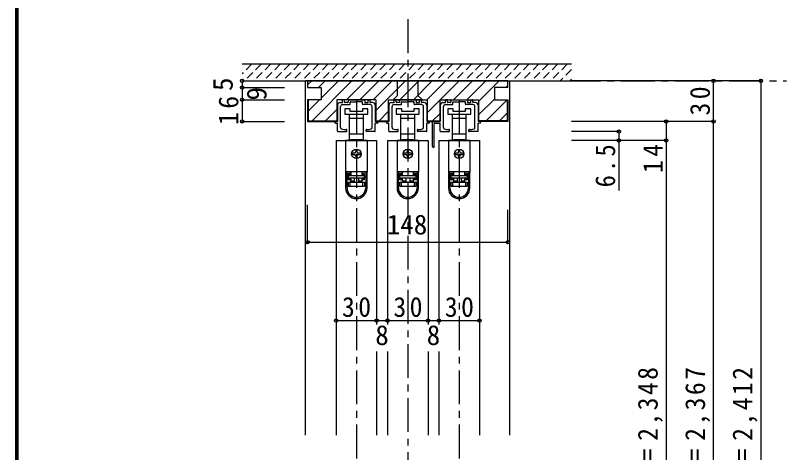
# Model space of a CAD drawing. Units: millimetres at full size, sheet at 1:5. Extents: x -973 to 977, y -718 to 696.
# Drawn here: x -973 to -403, y -323 to 0 of the extents above; entities that cross this region are included whole.
import ezdxf
from ezdxf.enums import TextEntityAlignment as Align

# ---------------------------------------------------------------- set-up
doc = ezdxf.new("R2010")
doc.units = ezdxf.units.MM
doc.header["$LTSCALE"] = 5
doc.header["$PDMODE"] = 32
doc.header["$PDSIZE"] = 2.5
doc.linetypes.add('CHAIN1', pattern=[8, 5, -1, 1, -1])
doc.linetypes.add('DASHED1', pattern=[1.8, 1.2, -0.6])
for name, color, linetype in [('0-1_通り芯', 4, 'CHAIN1'), ('0-3_仕上げ', 2, 'Continuous'), ('0-4_枠', 3, 'Continuous'), ('0-6_扉', 6, 'Continuous'), ('0-7_金物', 7, 'Continuous'), ('0-B_寸法', 7, 'Continuous'), ('0-C_ハッチ', 4, 'Continuous'), ('F-1_枠', 6, 'Continuous')]:
    doc.layers.add(name, color=color, linetype=linetype)
doc.styles.add('ＭＳ ゴシック', font='')
doc.styles.get('ＭＳ ゴシック').set_extended_font_data('MS Gothic')

# ---------------------------------------------------------------- blocks, each defined once
blk = doc.blocks.new('下荷重(戸車)')
at = {"layer": '0-7_金物'}
for p, q in [((8.5, 37.107), (4.5, 37.107)), ((-5.25, 30.107), (0, 30.107)), ((0, 30.107), (5.25, 30.107)), ((5.25, 30.107), (5.25, 33.107)), ((5.25, 18.507), (5.25, 30.107)), ((0, 18.507), (-5.25, 18.507)), ((-5.25, 18.507), (-5.25, 14.107)), ((5.25, 18.507), (0, 18.507)), ((5.25, 14.107), (5.25, 18.507)), ((7.9, 13.807), (-7.9, 13.807)), ((-7.9, 13.807), (-7.9, -9.493)), ((-5.25, 14.107), (-4, 14.107)), ((-4, 14.107), (-4, 13.807)), ((4, 14.107), (-4, 14.107)), ((4, 14.107), (5.25, 14.107)), ((4, 13.807), (4, 14.107)), ((7.9, 13.807), (7.9, -9.493)), ((-0.5, 6.307), (-0.5, 5.307)), ((0.5, 5.307), (0.5, 6.307)), ((-1.5, 4.307), (-2.5, 4.307)), ((-2.5, 3.307), (-1.5, 3.307)), ((-0.5, 2.307), (-0.5, 1.307)), ((0.5, 1.307), (0.5, 2.307)), ((2.5, 4.307), (1.5, 4.307)), ((1.5, 3.307), (2.5, 3.307)), ((7.9, -9.493), (-7.9, -9.493)), ((-7.9, -9.493), (-7.9, -9.593)), ((-6.9, -9.593), (-7.9, -9.593)), ((-7.9, -9.593), (-7.9, -21.293)), ((-4.2, -9.593), (-6.9, -9.593)), ((-6.9, -21.293), (-6.9, -9.593)), ((-6.1, -10.593), (-6.1, -15.293)), ((-6.1, -10.593), (-4.2, -10.593)), ((-4.9, -9.593), (-4.9, -9.493)), ((-4.2, -9.593), (-4.2, -10.593)), ((-4, -11.693), (-4, -9.493)), ((4, -9.493), (4, -11.693)), ((6.9, -9.593), (4.2, -9.593)), ((4.2, -10.593), (4.2, -9.593)), ((4.2, -11.593), (4.2, -10.593)), ((4.2, -10.593), (6.1, -10.593)), ((4.9, -9.493), (4.9, -9.593)), ((6.1, -15.293), (6.1, -10.593)), ((6.9, -9.593), (6.9, -21.293)), ((7.9, -9.593), (6.9, -9.593)), ((7.9, -9.493), (7.9, -9.593)), ((7.9, -21.293), (7.9, -9.593)), ((-6.1, -14.293), (-4.2, -14.293)), ((-4.2, -15.293), (-6.1, -15.293)), ((-5.9, -11.693), (-5.9, -12.193)), ((-4, -11.693), (-5.9, -11.693)), ((-5.9, -12.193), (5.9, -12.193)), ((-5.9, -14.193), (-5.9, -12.193)), ((5.9, -14.193), (-5.9, -14.193)), ((-4.2, -14.293), (-4.2, -15.293)), ((-4.2, -15.293), (-4.2, -17.193)), ((-4, -16.193), (-4, -14.193)), ((-1.5, -14.193), (-1.5, -17.193)), ((1.5, -14.193), (1.5, -17.193)), ((1.5, -16.193), (4, -16.193)), ((5.9, -11.693), (4, -11.693)), ((6.1, -11.593), (4.2, -11.593)), ((6.1, -15.293), (4.2, -15.293)), ((4.2, -17.193), (4.2, -15.293)), ((5.9, -12.193), (5.9, -11.693)), ((5.9, -12.193), (5.9, -14.193)), ((-5.9, -17.193), (-4.9, -17.193)), ((-4.9, -17.193), (4.9, -17.193)), ((-4.9, -17.193), (-4.9, -20.193)), ((4.9, -20.193), (-4.9, -20.193)), ((4.9, -17.193), (5.9, -17.193)), ((5.9, -17.193), (5.9, -20.193))]:
    blk.add_line(p, q, dxfattribs=at)
for points in [[(-8.5, 33.107), (0, 33.107), (8.5, 33.107), (8.5, 37.107)], [(4.5, 37.107), (4.5, 35.107), (-4.5, 35.107), (-4.5, 37.107), (-8.5, 37.107), (-8.5, 33.107)], [(-5.25, 33.107), (-5.25, 30.107), (-5.25, 18.507)], [(-4.2, -10.593), (-4.2, -11.593), (-6.1, -11.593)], [(-4, -17.193), (-4, -16.193), (-1.5, -16.193)], [(4, -14.193), (4, -16.193), (4, -17.193)], [(4.2, -15.293), (4.2, -14.293), (6.1, -14.293)], [(-4.9, -20.193), (-5.9, -20.193), (-5.9, -17.193)], [(5.9, -20.193), (4.9, -20.193), (4.9, -17.193)]]:
    blk.add_lwpolyline(points, dxfattribs=at)
blk.add_circle((0, 3.807), 3.5, dxfattribs=at)
for centre, radius, start, end in [((0, 6.307), 0.5, 90, 180), ((0, 6.307), 0.5, 0, 90), ((-2.5, 3.807), 0.5, 90, 180), ((-2.5, 3.807), 0.5, 180, 270), ((-1.5, 5.307), 1, 270, 0), ((-1.5, 2.307), 1, 0, 90), ((0, 1.307), 0.5, 180, 270), ((0, 1.307), 0.5, 270, 0), ((1.5, 5.307), 1, 180, 270), ((1.5, 2.307), 1, 90, 180), ((2.5, 3.807), 0.5, 0, 90), ((2.5, 3.807), 0.5, 270, 0), ((0, -21.293), 7.9, 180, 0), ((0, -21.293), 6.9, 180, 0)]:
    blk.add_arc(centre, radius, start, end, dxfattribs=at)
blk = doc.blocks.new('03')
at = {"layer": '0-B_寸法'}
for p, q in [((-11.079, 7.476), (-9.529, 7.476)), ((-9.229, 7.776), (-9.229, 9.176)), ((-9.229, 5.976), (-4.029, 5.976)), ((-8.029, 9.476), (-8.929, 9.476)), ((-7.729, 7.776), (-7.729, 9.176)), ((-5.529, 7.476), (-7.429, 7.476)), ((-5.229, 9.176), (-5.229, 7.776)), ((-4.929, 9.476), (6.771, 9.476)), ((-3.729, 6.276), (-3.729, 7.676)), ((-3.429, 7.976), (0.621, 7.976)), ((0.921, 8.276), (0.621, 7.976)), ((0.921, 8.276), (1.221, 7.976)), ((5.271, 7.976), (1.221, 7.976)), ((5.571, 6.276), (5.571, 7.676)), ((11.071, 5.976), (5.871, 5.976)), ((7.071, 9.176), (7.071, 7.776)), ((7.371, 7.476), (9.271, 7.476)), ((9.571, 7.776), (9.571, 9.176)), ((9.871, 9.476), (10.771, 9.476)), ((11.071, 7.776), (11.071, 9.176)), ((12.921, 7.476), (11.371, 7.476)), ((-13.079, 5.476), (-13.079, -6.524)), ((-10.679, -11.096), (-10.679, 4.476)), ((12.521, -11.096), (12.521, 4.476)), ((14.921, 5.476), (14.921, -6.524)), ((-18.679, -25.124), (-18.679, -7.024)), ((-18.179, -6.524), (-13.079, -6.524)), ((-17.479, -25.124), (-17.479, -8.224)), ((-16.979, -7.724), (-13.079, -7.724)), ((-13.079, -13.724), (-13.079, -7.724)), ((16.321, -6.524), (14.921, -6.524)), ((16.321, -7.724), (14.921, -7.724)), ((14.921, -13.724), (14.921, -7.724)), ((-12.779, -14.024), (-6.529, -14.024)), ((-6.229, -13.724), (-6.229, -12.649)), ((8.071, -13.724), (8.071, -12.649)), ((14.621, -14.024), (8.371, -14.024))]:
    blk.add_line(p, q, dxfattribs=at)
for centre, radius, start, end in [((-11.079, 5.476), 2, 90, 180), ((-9.229, 4.476), 1.5, 90, 180), ((-9.529, 7.776), 0.3, 270, 0), ((-8.929, 9.176), 0.3, 90, 180), ((-8.029, 9.176), 0.3, 0, 90), ((-7.429, 7.776), 0.3, 180, 270), ((-5.529, 7.776), 0.3, 270, 0), ((-4.929, 9.176), 0.3, 90, 180), ((-4.029, 6.276), 0.3, 270, 0), ((-3.429, 7.676), 0.3, 90, 180), ((5.271, 7.676), 0.3, 0, 90), ((5.871, 6.276), 0.3, 180, 270), ((6.771, 9.176), 0.3, 0, 90), ((7.371, 7.776), 0.3, 180, 270), ((9.271, 7.776), 0.3, 270, 0), ((9.871, 9.176), 0.3, 90, 180), ((10.771, 9.176), 0.3, 0, 90), ((11.371, 7.776), 0.3, 180, 270), ((11.071, 4.476), 1.5, 0, 90), ((12.921, 5.476), 2, 0, 90), ((-18.179, -7.024), 0.5, 90, 180), ((-16.979, -8.224), 0.5, 90, 180), ((-9.679, -11.096), 1, 180, 243.25632), ((11.521, -11.096), 1, 296.74368, 0), ((16.321, -7.124), 0.6, 0, 90), ((16.321, -7.124), 0.6, 270, 0), ((-12.779, -13.724), 0.3, 180, 270), ((-7.879, -7.524), 5, 243.25632, 284.75682), ((-6.529, -12.649), 0.3, 0, 104.75682), ((-6.529, -13.724), 0.3, 270, 0), ((8.371, -12.649), 0.3, 75.24318, 180), ((8.371, -13.724), 0.3, 180, 270), ((9.721, -7.524), 5, 255.24318, 296.74368), ((14.621, -13.724), 0.3, 270, 0), ((-18.079, -25.124), 0.6, 180, 0)]:
    blk.add_arc(centre, radius, start, end, dxfattribs=at)
blk = doc.blocks.new('02')
at = {"layer": '0-B_寸法'}
for p, q in [((-12, 6.623), (-10.45, 6.623)), ((-10.15, 6.923), (-10.15, 8.323)), ((-8.95, 8.623), (-9.85, 8.623)), ((-8.65, 6.923), (-8.65, 8.323)), ((-6.45, 6.623), (-8.35, 6.623)), ((-6.15, 8.323), (-6.15, 6.923)), ((-5.85, 8.623), (5.85, 8.623)), ((-4.65, 5.423), (-4.65, 6.823)), ((-4.35, 7.123), (-0.3, 7.123)), ((0, 7.423), (-0.3, 7.123)), ((0, 7.423), (0.3, 7.123)), ((4.35, 7.123), (0.3, 7.123)), ((4.65, 5.423), (4.65, 6.823)), ((6.15, 8.323), (6.15, 6.923)), ((6.45, 6.623), (8.35, 6.623)), ((8.65, 6.923), (8.65, 8.323)), ((8.95, 8.623), (9.85, 8.623)), ((10.15, 6.923), (10.15, 8.323)), ((12, 6.623), (10.45, 6.623)), ((-14, 4.623), (-14, -7.377)), ((-11.6, -11.949), (-11.6, 3.623)), ((-10.15, 5.123), (-4.95, 5.123)), ((10.15, 5.123), (4.95, 5.123)), ((11.6, -11.949), (11.6, 3.623)), ((14, 4.623), (14, -7.377)), ((-15.4, -7.377), (-14, -7.377)), ((-15.4, -8.577), (-14, -8.577)), ((-14, -14.577), (-14, -8.577)), ((15.4, -7.377), (14, -7.377)), ((15.4, -8.577), (14, -8.577)), ((14, -14.577), (14, -8.577)), ((-13.7, -14.877), (-7.45, -14.877)), ((-7.15, -14.577), (-7.15, -13.502)), ((7.15, -14.577), (7.15, -13.502)), ((13.7, -14.877), (7.45, -14.877))]:
    blk.add_line(p, q, dxfattribs=at)
for centre, radius, start, end in [((-12, 4.623), 2, 90, 180), ((-10.45, 6.923), 0.3, 270, 0), ((-9.85, 8.323), 0.3, 90, 180), ((-8.95, 8.323), 0.3, 0, 90), ((-8.35, 6.923), 0.3, 180, 270), ((-6.45, 6.923), 0.3, 270, 0), ((-5.85, 8.323), 0.3, 90, 180), ((-4.35, 6.823), 0.3, 90, 180), ((4.35, 6.823), 0.3, 0, 90), ((5.85, 8.323), 0.3, 0, 90), ((6.45, 6.923), 0.3, 180, 270), ((8.35, 6.923), 0.3, 270, 0), ((8.95, 8.323), 0.3, 90, 180), ((9.85, 8.323), 0.3, 0, 90), ((10.45, 6.923), 0.3, 180, 270), ((12, 4.623), 2, 0, 90), ((-10.15, 3.623), 1.5, 90, 180), ((-4.95, 5.423), 0.3, 270, 0), ((4.95, 5.423), 0.3, 180, 270), ((10.15, 3.623), 1.5, 0, 90), ((-15.4, -7.977), 0.6, 90, 180), ((-15.4, -7.977), 0.6, 180, 270), ((15.4, -7.977), 0.6, 0, 90), ((15.4, -7.977), 0.6, 270, 0), ((-13.7, -14.577), 0.3, 180, 270), ((-10.6, -11.949), 1, 180, 243.25632), ((-8.8, -8.377), 5, 243.25632, 284.75682), ((-7.45, -13.502), 0.3, 0, 104.75682), ((-7.45, -14.577), 0.3, 270, 0), ((7.45, -13.502), 0.3, 75.24318, 180), ((7.45, -14.577), 0.3, 180, 270), ((8.8, -8.377), 5, 255.24318, 296.74368), ((10.6, -11.949), 1, 296.74368, 0), ((13.7, -14.577), 0.3, 270, 0)]:
    blk.add_arc(centre, radius, start, end, dxfattribs=at)

msp = doc.modelspace()

# ---------------------------------------------------------------- linework, layer by layer
at = {"layer": '0-1_通り芯'}
for p, q in [((-683.347, -2.5), (-683.347, -577.5)), ((-805.847, -48), (-403.347, -48)), ((-721.347, -62), (-721.347, -567.5)), ((-645.347, -62), (-645.347, -567.5))]:
    msp.add_line(p, q, dxfattribs=at)
at = {"layer": '0-3_仕上げ'}
for p, q in [((-735.847, -48), (-751.847, -48)), ((-614.847, -48), (-630.847, -48))]:
    msp.add_line(p, q, dxfattribs=at)
at = {"layer": '0-4_枠', "color": 4}
for p, q in [((-757.347, -48), (-758.847, -48)), ((-758.847, -309.75), (-758.847, -48)), ((-609.347, -48), (-607.847, -48)), ((-607.847, -309.75), (-607.847, -48))]:
    msp.add_line(p, q, dxfattribs=at)
at = {"layer": '0-4_枠'}
for p, q in [((-609.347, -48), (-757.347, -48)), ((-757.347, -48), (-757.347, -53)), ((-691.095, -48), (-691.095, -59.086)), ((-675.595, -59.086), (-675.595, -48)), ((-609.347, -53), (-609.347, -48)), ((-757.347, -53), (-747.347, -53)), ((-747.347, -53), (-747.347, -62)), ((-619.347, -53), (-619.347, -62)), ((-609.347, -53), (-619.347, -53)), ((-757.347, -62), (-757.347, -78)), ((-747.347, -62), (-757.347, -62)), ((-756.847, -62), (-756.847, -77.5)), ((-706.947, -62), (-735.747, -62)), ((-735.747, -62), (-735.747, -78)), ((-706.947, -62), (-706.947, -78)), ((-697.747, -62), (-668.947, -62)), ((-697.747, -62), (-697.747, -78)), ((-691.095, -59.086), (-693.945, -61.8)), ((-693.945, -61.8), (-672.745, -61.8)), ((-693.945, -62), (-693.945, -61.8)), ((-672.745, -61.8), (-675.595, -59.086)), ((-672.745, -61.8), (-672.745, -62)), ((-668.947, -62), (-668.947, -78)), ((-659.747, -62), (-630.947, -62)), ((-659.747, -62), (-659.747, -78)), ((-630.947, -62), (-630.947, -78)), ((-619.347, -62), (-609.347, -62)), ((-609.847, -62), (-609.847, -77.5)), ((-609.347, -62), (-609.347, -78)), ((-757.347, -78), (-735.747, -78)), ((-756.847, -77.5), (-735.747, -77.5)), ((-706.947, -77.5), (-697.747, -77.5)), ((-706.947, -78), (-697.747, -78)), ((-668.947, -77.5), (-659.747, -77.5)), ((-668.947, -78), (-659.747, -78)), ((-609.847, -77.5), (-630.947, -77.5)), ((-609.347, -78), (-630.947, -78))]:
    msp.add_line(p, q, dxfattribs=at)
at = {"layer": '0-6_扉'}
for p, q in [((-736.347, -92), (-736.347, -309.75)), ((-698.347, -92), (-698.347, -228.151)), ((-660.347, -92), (-630.347, -92)), ((-660.347, -92), (-660.347, -228.151)), ((-630.347, -92), (-630.347, -309.75)), ((-706.347, -248.151), (-706.347, -309.75)), ((-698.347, -248.151), (-698.347, -309.75)), ((-668.347, -248.151), (-668.347, -309.75)), ((-660.347, -248.151), (-660.347, -309.75))]:
    msp.add_line(p, q, dxfattribs=at)
for points in [[(-736.347, -92), (-706.347, -92), (-706.347, -228.151)], [(-698.347, -92), (-668.347, -92), (-668.347, -228.151)]]:
    msp.add_lwpolyline(points, dxfattribs=at)
at = {"layer": '0-B_寸法', "color": 4, "linetype": 'DASHED1'}
for p, q in [((-798.636, -35.5), (-805.847, -42.711)), ((-791.565, -35.5), (-804.065, -48)), ((-784.494, -35.5), (-796.994, -48)), ((-777.423, -35.5), (-789.923, -48)), ((-770.352, -35.5), (-782.852, -48)), ((-763.281, -35.5), (-775.781, -48)), ((-756.21, -35.5), (-768.71, -48)), ((-749.138, -35.5), (-761.638, -48)), ((-742.067, -35.5), (-754.567, -48)), ((-734.996, -35.5), (-747.496, -48)), ((-727.925, -35.5), (-740.425, -48)), ((-720.854, -35.5), (-733.354, -48)), ((-713.783, -35.5), (-726.283, -48)), ((-706.712, -35.5), (-719.212, -48)), ((-699.641, -35.5), (-712.141, -48)), ((-692.57, -35.5), (-705.07, -48)), ((-685.499, -35.5), (-697.999, -48)), ((-678.428, -35.5), (-690.928, -48)), ((-671.357, -35.5), (-683.857, -48)), ((-664.286, -35.5), (-676.786, -48)), ((-657.215, -35.5), (-669.715, -48)), ((-650.144, -35.5), (-662.644, -48)), ((-643.072, -35.5), (-655.572, -48)), ((-636.001, -35.5), (-648.501, -48)), ((-628.93, -35.5), (-641.43, -48)), ((-621.859, -35.5), (-634.359, -48)), ((-614.788, -35.5), (-627.288, -48)), ((-607.717, -35.5), (-620.217, -48)), ((-600.646, -35.5), (-613.146, -48)), ((-593.575, -35.5), (-606.075, -48)), ((-586.504, -35.5), (-599.004, -48)), ((-579.433, -35.5), (-591.933, -48)), ((-572.362, -35.5), (-584.862, -48)), ((-565.291, -35.5), (-577.791, -48)), ((-562.347, -39.627), (-570.72, -48)), ((-562.347, -46.698), (-563.649, -48))]:
    msp.add_line(p, q, dxfattribs=at)
at = {"layer": '0-B_寸法', "color": 2}
for p, q in [((-805.847, -35.5), (-562.347, -35.5)), ((-805.847, -48), (-562.347, -48))]:
    msp.add_line(p, q, dxfattribs=at)
at = {"layer": '0-B_寸法', "color": 4}
for p, q in [((-805.847, -48), (-774.347, -48)), ((-805.847, -48), (-805.847, -53)), ((-422.347, -48), (-562.347, -48)), ((-457.347, -567.5), (-457.347, -48)), ((-422.347, -48), (-422.347, -555.5)), ((-805.847, -53), (-774.347, -53)), ((-805.847, -53), (-805.847, -62)), ((-805.847, -62), (-774.347, -62)), ((-805.847, -62), (-805.847, -78)), ((-805.847, -78), (-774.347, -78)), ((-457.347, -78), (-562.347, -78)), ((-492.347, -78), (-492.347, -547.5)), ((-527.347, -85.5), (-562.347, -85.5)), ((-527.347, -85.5), (-527.347, -129.077)), ((-492.347, -92), (-562.347, -92)), ((-757.347, -167.304), (-757.347, -139.746)), ((-609.347, -167.304), (-609.347, -143.246)), ((-757.347, -167.304), (-609.347, -167.304)), ((-736.347, -225.151), (-706.347, -225.151)), ((-706.347, -225.151), (-698.347, -225.151)), ((-698.347, -225.151), (-668.347, -225.151)), ((-668.347, -225.151), (-660.347, -225.151)), ((-660.347, -225.151), (-630.347, -225.151))]:
    msp.add_line(p, q, dxfattribs=at)
at = {"layer": '0-B_寸法'}
for p in [(-805.847, -48), (-457.347, -48), (-422.347, -48), (-805.847, -53), (-805.847, -62), (-805.847, -78), (-492.347, -78), (-457.347, -78), (-527.347, -85.5), (-527.347, -92), (-492.347, -92), (-757.347, -167.304), (-609.347, -167.304), (-736.347, -225.151), (-706.347, -225.151), (-698.347, -225.151), (-668.347, -225.151), (-660.347, -225.151), (-630.347, -225.151)]:
    msp.add_point(p, dxfattribs=at)
at = {"layer": '0-C_ハッチ'}
for p, q in [((-757.347, -51.061), (-754.286, -48)), ((-754.087, -77.5), (-724.587, -48)), ((-749.386, -53), (-744.386, -48)), ((-747.347, -60.86), (-734.487, -48)), ((-728.688, -62), (-714.688, -48)), ((-718.788, -62), (-704.788, -48)), ((-708.889, -62), (-694.889, -48)), ((-706.947, -69.957), (-684.99, -48)), ((-689.09, -62), (-675.09, -48)), ((-679.191, -62), (-665.191, -48)), ((-669.291, -62), (-655.291, -48)), ((-659.392, -62), (-645.392, -48)), ((-649.492, -62), (-635.492, -48)), ((-639.593, -62), (-625.593, -48)), ((-630.948, -63.255), (-615.693, -48)), ((-610.794, -53), (-609.347, -51.553)), ((-756.847, -70.36), (-748.487, -62)), ((-668.948, -71.556), (-659.748, -62.356)), ((-630.948, -73.154), (-619.347, -61.553)), ((-625.394, -77.5), (-609.894, -62)), ((-744.188, -77.5), (-735.747, -69.059)), ((-704.59, -77.5), (-697.748, -70.658)), ((-664.993, -77.5), (-659.749, -72.256)), ((-615.495, -77.5), (-609.847, -71.852))]:
    msp.add_line(p, q, dxfattribs=at)
at = {"layer": 'F-1_枠'}
for p, q in [((-973.347, 695.833), (-973.347, -700.833)), ((-972.514, 695.833), (-972.514, -700.833)), ((-971.68, 695.833), (-971.68, -700.833))]:
    msp.add_line(p, q, dxfattribs=at)

# ---------------------------------------------------------------- block references
at = {"layer": '0-7_金物'}
for name, p in [('02', (-721.347, -70.623)), ('02', (-683.347, -70.623)), ('03', (-646.268, -71.476)), ('下荷重(戸車)', (-721.347, -105.807)), ('下荷重(戸車)', (-683.347, -105.807)), ('下荷重(戸車)', (-645.347, -105.807))]:
    msp.add_blockref(name, p, dxfattribs=at)

# ---------------------------------------------------------------- texts
at = {"layer": '0-B_寸法', "style": 'ＭＳ ゴシック'}
for s, p in [('5', (-808.347, -55.5)), ('9', (-783.347, -62.5))]:
    msp.add_text(s, height=14.66, rotation=90, dxfattribs=at).set_placement(p, align=Align.BOTTOM_LEFT)
for s, p in [('148', (-698.847, -165.921)), ('8', (-707.347, -247.651)), ('8', (-669.347, -247.651))]:
    msp.add_text(s, height=14.66, dxfattribs=at).set_placement(p, align=Align.BOTTOM_LEFT)
at = {"layer": '0-B_寸法', "char_height": 14.66, "attachment_point": 7, "rotation": 90, "style": 'ＭＳ ゴシック'}
for s, insert in [('\\T1.27;\\W0.95;30', (-459.847, -73.625)), ('\\T1.27;\\W0.95;16', (-808.347, -80.625)), ('\\T1.27;\\W0.9;6.5', (-529.847, -126.681)), ('\\T1.27;\\W0.95;14', (-494.847, -116.12)), ('\\T1.19;\\W0.95;ＤＨ＝2,348', (-494.847, -381.901)), ('\\T1.19;\\W0.95;枠内＝2,367', (-459.847, -381.901)), ('\\T1.19;\\W0.95;枠外＝2,412', (-424.847, -381.901))]:
    msp.add_mtext(s, dxfattribs=dict(at, insert=insert))
at = {"layer": '0-B_寸法', "char_height": 14.66, "attachment_point": 7, "style": 'ＭＳ ゴシック'}
for insert in [(-731.972, -222.651), (-693.972, -222.651), (-655.972, -222.651)]:
    msp.add_mtext('\\T1.27;\\W0.95;30', dxfattribs=dict(at, insert=insert))

doc.saveas('drawing.dxf')
